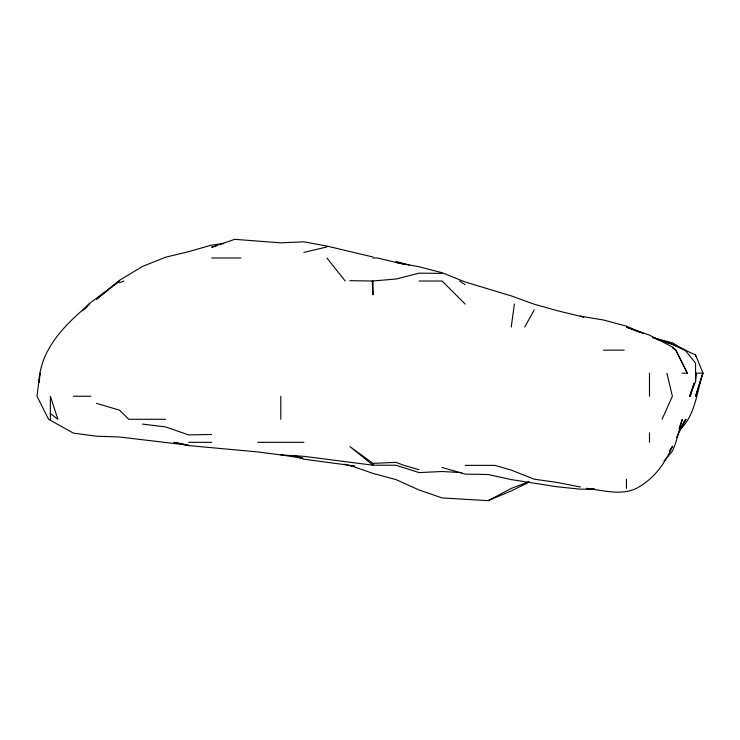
<?xml version="1.0" encoding="UTF-8"?>
<svg xmlns="http://www.w3.org/2000/svg" width="740" height="740" viewBox="0 0 740 740"><rect width="100%" height="100%" fill="white"/><g stroke="black" fill="none" stroke-linecap="round" stroke-linejoin="round"><path stroke-width="1.11" d="M695.572 381.59L695.655 373.2L695.572 381.59L689.625 396.242L694.092 383.246M39.081 382.414C39.988 349.123 65.666 323.981 89.642 304.066M39.285 382.414L39.923 373.2L37 396.242L48.59 419.284L73.408 433.113L96.459 436.23L119.501 437.007L188.626 445.221M695.572 378.908L696.211 373.2M511.229 327.108L514.383 304.066M691.761 389.656L690.254 396.242L694.24 383.246M652.634 337.348L672.53 344.405L695.572 354.932L703 373.2L695.572 396.242L702.806 373.2C696.858 392.052 695.397 414.4 680.661 428.996M678.987 428.71L682.345 419.284L675.879 442.326L672.53 450.956L663.91 461.131M662.069 419.284L672.392 396.242L666.916 373.2M676.647 437.312L685.656 419.284L681.087 427.295M524.697 327.108L534.271 309.847M680.412 428.886L686.035 419.284L683.464 422.892M669.478 450.947L672.53 446.146C665.14 463.564 653.438 479.465 636.4 488.409C620.731 495.819 602.749 490.232 586.33 488.409L588.605 488.548M82.584 310.754L88.689 304.066L119.501 281.024L114.182 285.233M84.998 308.848L87.32 306.453M107.975 290.136L96.459 299.247L119.501 280.321L142.542 266.409L165.584 257.224L188.626 251.674L211.668 245.088L223.739 243.562M110.639 288.036L112.406 286.63M293.373 455.535L303.844 459.161L349.928 465.368L372.969 473.415L396.011 479.613L419.062 489.991L442.104 497.918L488.187 500.666L511.229 488.409L529.035 481.731M529.063 482.175L511.229 490.944L488.187 500.666M119.501 282.754L123.858 281.024M303.844 252.414L326.886 246.947M216.062 246.226L211.668 247.169L234.71 239.335L280.802 242.84L303.844 241.814L326.886 246.059L372.969 257.002M461.686 472.601L442.104 471.519L419.062 472.573L396.011 465.266L372.969 465.201L349.928 446.572L372.969 463.37L396.011 462.334L403.883 465.368L419.062 469.697M211.668 434.473L188.626 434.898L165.584 426.925L142.542 424.103M211.668 257.983L240.916 257.983M372.969 257.983L377.456 257.983L404.789 264.513M419.062 281.024L442.104 281.024L465.146 304.066M603.405 350.15L624.218 350.15M687.321 373.2L675.861 350.15L672.53 347.643L675.861 350.15L687.321 373.2L682.021 373.2M695.572 373.2L703 373.2M73.408 396.242L90.909 396.242M165.584 419.284L128.779 419.284L119.501 410.145L96.459 403.356M188.626 442.326L211.668 442.326M257.761 442.326L303.844 442.326M465.146 465.368L494.986 465.368L511.229 470.067L534.271 479.224L557.322 482.452L580.364 487.022M442.104 273.393L419.062 273.162L396.011 279.026L372.239 281.024L372.969 294.844L372.969 281.024L349.928 280.691M594.183 489.316L580.364 489.159L557.322 486.8L511.229 479.585L488.187 474.507L465.146 474.118L442.104 467.458M592.019 488.752L594.303 488.89M349.928 465.728L354.321 466.265M349.928 465.368L354.321 465.978M280.802 454.804L302.743 458.31M396.011 262.413L419.062 266.761L442.104 272.736L465.146 281.977L511.229 295.898L533.753 304.066L557.322 310.707L583.657 317.062M186.369 444.777L173.919 442.326L188.626 445.563L257.761 451.937L280.802 454.924L303.844 456.33L372.969 465.201L372.969 463.37M652.782 337.662L672.53 342.861L684.583 350.15M344.267 464.221L348.614 465.368M396.011 261.405L409.183 265.133M583.657 317.108L580.364 316.174L603.405 319.976L626.447 326.155L643.236 333.49M293.965 455.359L302.743 458.134M656.075 338.966L672.53 344.405L685.083 350.15L695.572 363.09L695.572 372.525M639.018 332.084L626.447 327.108L649.489 335.109L672.53 347.042L675.861 350.15M459.651 281.024L465.146 284.724M50.366 413.568L57.905 419.284L50.366 396.242L50.366 419.284M326.886 257.983L345.201 281.024M695.572 354.932L695.572 356.301M649.489 373.2L649.489 396.242M649.489 432.798L649.489 442.326M626.447 479.178L626.447 488.409M280.802 396.242L280.802 419.284"/></g></svg>
